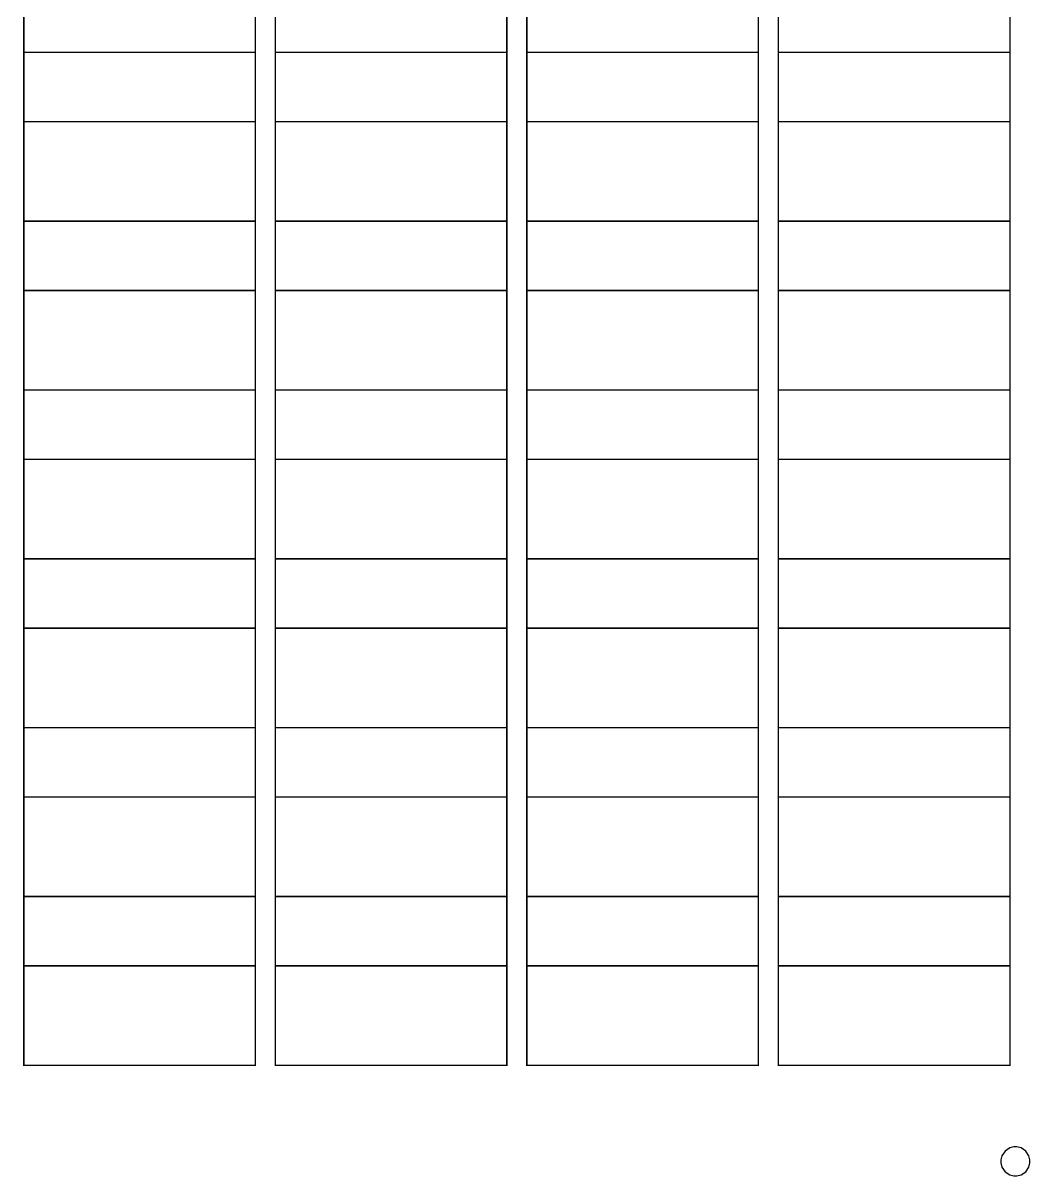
# Model space of a CAD drawing. Header units: metres. Extents: x 0 to 8.5, y 0 to 11.
# Drawn here: x 3.69 to 8.5, y 0 to 5.5 of the extents above; entities that cross this region are included whole.
import ezdxf

# ---------------------------------------------------------------- set-up
doc = ezdxf.new("R2010")
doc.units = ezdxf.units.M

msp = doc.modelspace()

# ---------------------------------------------------------------- linework, layer by layer
at = {"color": 7, "const_width": 0.00694}
for points in [[(3.6975, 5.3607), (4.8026, 5.3607), (4.8026, 6.1662), (3.6975, 6.1662), (3.6975, 5.3607)], [(3.6975, 5.3607), (4.8026, 5.3607), (4.8026, 6.1662), (3.6975, 6.1662), (3.6975, 5.3607)], [(4.8981, 5.3607), (6.0032, 5.3607), (6.0032, 6.1662), (4.8981, 6.1662), (4.8981, 5.3607)], [(4.8981, 5.3607), (6.0032, 5.3607), (6.0032, 6.1662), (4.8981, 6.1662), (4.8981, 5.3607)], [(6.0987, 5.3607), (7.2039, 5.3607), (7.2039, 6.1662), (6.0987, 6.1662), (6.0987, 5.3607)], [(6.0987, 5.3607), (7.2039, 5.3607), (7.2039, 6.1662), (6.0987, 6.1662), (6.0987, 5.3607)], [(7.2993, 5.3607), (8.4045, 5.3607), (8.4045, 6.1662), (7.2993, 6.1662), (7.2993, 5.3607)], [(7.2993, 5.3607), (8.4045, 5.3607), (8.4045, 6.1662), (7.2993, 6.1662), (7.2993, 5.3607)], [(3.6975, 5.03), (4.8026, 5.03), (4.8026, 5.8356), (3.6975, 5.8356), (3.6975, 5.03)], [(3.6975, 5.03), (4.8026, 5.03), (4.8026, 5.8356), (3.6975, 5.8356), (3.6975, 5.03)], [(4.8981, 5.03), (6.0032, 5.03), (6.0032, 5.8356), (4.8981, 5.8356), (4.8981, 5.03)], [(4.8981, 5.03), (6.0032, 5.03), (6.0032, 5.8356), (4.8981, 5.8356), (4.8981, 5.03)], [(6.0987, 5.03), (7.2039, 5.03), (7.2039, 5.8356), (6.0987, 5.8356), (6.0987, 5.03)], [(6.0987, 5.03), (7.2039, 5.03), (7.2039, 5.8356), (6.0987, 5.8356), (6.0987, 5.03)], [(7.2993, 5.03), (8.4045, 5.03), (8.4045, 5.8356), (7.2993, 5.8356), (7.2993, 5.03)], [(7.2993, 5.03), (8.4045, 5.03), (8.4045, 5.8356), (7.2993, 5.8356), (7.2993, 5.03)], [(3.6975, 4.5551), (4.8026, 4.5551), (4.8026, 5.3607), (3.6975, 5.3607), (3.6975, 4.5551)], [(3.6975, 4.5551), (4.8026, 4.5551), (4.8026, 5.3607), (3.6975, 5.3607), (3.6975, 4.5551)], [(4.8981, 4.5551), (6.0032, 4.5551), (6.0032, 5.3607), (4.8981, 5.3607), (4.8981, 4.5551)], [(4.8981, 4.5551), (6.0032, 4.5551), (6.0032, 5.3607), (4.8981, 5.3607), (4.8981, 4.5551)], [(6.0987, 4.5551), (7.2039, 4.5551), (7.2039, 5.3607), (6.0987, 5.3607), (6.0987, 4.5551)], [(6.0987, 4.5551), (7.2039, 4.5551), (7.2039, 5.3607), (6.0987, 5.3607), (6.0987, 4.5551)], [(7.2993, 4.5551), (8.4045, 4.5551), (8.4045, 5.3607), (7.2993, 5.3607), (7.2993, 4.5551)], [(7.2993, 4.5551), (8.4045, 4.5551), (8.4045, 5.3607), (7.2993, 5.3607), (7.2993, 4.5551)], [(3.6975, 4.2244), (4.8026, 4.2244), (4.8026, 5.03), (3.6975, 5.03), (3.6975, 4.2244)], [(3.6975, 4.2244), (4.8026, 4.2244), (4.8026, 5.03), (3.6975, 5.03), (3.6975, 4.2244)], [(4.8981, 4.2244), (6.0032, 4.2244), (6.0032, 5.03), (4.8981, 5.03), (4.8981, 4.2244)], [(4.8981, 4.2244), (6.0032, 4.2244), (6.0032, 5.03), (4.8981, 5.03), (4.8981, 4.2244)], [(6.0987, 4.2244), (7.2039, 4.2244), (7.2039, 5.03), (6.0987, 5.03), (6.0987, 4.2244)], [(6.0987, 4.2244), (7.2039, 4.2244), (7.2039, 5.03), (6.0987, 5.03), (6.0987, 4.2244)], [(7.2993, 4.2244), (8.4045, 4.2244), (8.4045, 5.03), (7.2993, 5.03), (7.2993, 4.2244)], [(7.2993, 4.2244), (8.4045, 4.2244), (8.4045, 5.03), (7.2993, 5.03), (7.2993, 4.2244)], [(3.6975, 3.7496), (4.8026, 3.7496), (4.8026, 4.5551), (3.6975, 4.5551), (3.6975, 3.7496)], [(3.6975, 3.7496), (4.8026, 3.7496), (4.8026, 4.5551), (3.6975, 4.5551), (3.6975, 3.7496)], [(4.8981, 3.7496), (6.0032, 3.7496), (6.0032, 4.5551), (4.8981, 4.5551), (4.8981, 3.7496)], [(4.8981, 3.7496), (6.0032, 3.7496), (6.0032, 4.5551), (4.8981, 4.5551), (4.8981, 3.7496)], [(6.0987, 3.7496), (7.2039, 3.7496), (7.2039, 4.5551), (6.0987, 4.5551), (6.0987, 3.7496)], [(6.0987, 3.7496), (7.2039, 3.7496), (7.2039, 4.5551), (6.0987, 4.5551), (6.0987, 3.7496)], [(7.2993, 3.7496), (8.4045, 3.7496), (8.4045, 4.5551), (7.2993, 4.5551), (7.2993, 3.7496)], [(7.2993, 3.7496), (8.4045, 3.7496), (8.4045, 4.5551), (7.2993, 4.5551), (7.2993, 3.7496)], [(3.6975, 3.4189), (4.8026, 3.4189), (4.8026, 4.2244), (3.6975, 4.2244), (3.6975, 3.4189)], [(3.6975, 3.4189), (4.8026, 3.4189), (4.8026, 4.2244), (3.6975, 4.2244), (3.6975, 3.4189)], [(4.8981, 3.4189), (6.0032, 3.4189), (6.0032, 4.2244), (4.8981, 4.2244), (4.8981, 3.4189)], [(4.8981, 3.4189), (6.0032, 3.4189), (6.0032, 4.2244), (4.8981, 4.2244), (4.8981, 3.4189)], [(6.0987, 3.4189), (7.2039, 3.4189), (7.2039, 4.2244), (6.0987, 4.2244), (6.0987, 3.4189)], [(6.0987, 3.4189), (7.2039, 3.4189), (7.2039, 4.2244), (6.0987, 4.2244), (6.0987, 3.4189)], [(7.2993, 3.4189), (8.4045, 3.4189), (8.4045, 4.2244), (7.2993, 4.2244), (7.2993, 3.4189)], [(7.2993, 3.4189), (8.4045, 3.4189), (8.4045, 4.2244), (7.2993, 4.2244), (7.2993, 3.4189)], [(3.6975, 2.944), (4.8026, 2.944), (4.8026, 3.7496), (3.6975, 3.7496), (3.6975, 2.944)], [(3.6975, 2.944), (4.8026, 2.944), (4.8026, 3.7496), (3.6975, 3.7496), (3.6975, 2.944)], [(4.8981, 2.944), (6.0032, 2.944), (6.0032, 3.7496), (4.8981, 3.7496), (4.8981, 2.944)], [(4.8981, 2.944), (6.0032, 2.944), (6.0032, 3.7496), (4.8981, 3.7496), (4.8981, 2.944)], [(6.0987, 2.944), (7.2039, 2.944), (7.2039, 3.7496), (6.0987, 3.7496), (6.0987, 2.944)], [(6.0987, 2.944), (7.2039, 2.944), (7.2039, 3.7496), (6.0987, 3.7496), (6.0987, 2.944)], [(7.2993, 2.944), (8.4045, 2.944), (8.4045, 3.7496), (7.2993, 3.7496), (7.2993, 2.944)], [(7.2993, 2.944), (8.4045, 2.944), (8.4045, 3.7496), (7.2993, 3.7496), (7.2993, 2.944)], [(3.6975, 2.6133), (4.8026, 2.6133), (4.8026, 3.4189), (3.6975, 3.4189), (3.6975, 2.6133)], [(3.6975, 2.6133), (4.8026, 2.6133), (4.8026, 3.4189), (3.6975, 3.4189), (3.6975, 2.6133)], [(4.8981, 2.6133), (6.0032, 2.6133), (6.0032, 3.4189), (4.8981, 3.4189), (4.8981, 2.6133)], [(4.8981, 2.6133), (6.0032, 2.6133), (6.0032, 3.4189), (4.8981, 3.4189), (4.8981, 2.6133)], [(6.0987, 2.6133), (7.2039, 2.6133), (7.2039, 3.4189), (6.0987, 3.4189), (6.0987, 2.6133)], [(6.0987, 2.6133), (7.2039, 2.6133), (7.2039, 3.4189), (6.0987, 3.4189), (6.0987, 2.6133)], [(7.2993, 2.6133), (8.4045, 2.6133), (8.4045, 3.4189), (7.2993, 3.4189), (7.2993, 2.6133)], [(7.2993, 2.6133), (8.4045, 2.6133), (8.4045, 3.4189), (7.2993, 3.4189), (7.2993, 2.6133)], [(3.6975, 2.1385), (4.8026, 2.1385), (4.8026, 2.944), (3.6975, 2.944), (3.6975, 2.1385)], [(3.6975, 2.1385), (4.8026, 2.1385), (4.8026, 2.944), (3.6975, 2.944), (3.6975, 2.1385)], [(4.8981, 2.1385), (6.0032, 2.1385), (6.0032, 2.944), (4.8981, 2.944), (4.8981, 2.1385)], [(4.8981, 2.1385), (6.0032, 2.1385), (6.0032, 2.944), (4.8981, 2.944), (4.8981, 2.1385)], [(6.0987, 2.1385), (7.2039, 2.1385), (7.2039, 2.944), (6.0987, 2.944), (6.0987, 2.1385)], [(6.0987, 2.1385), (7.2039, 2.1385), (7.2039, 2.944), (6.0987, 2.944), (6.0987, 2.1385)], [(7.2993, 2.1385), (8.4045, 2.1385), (8.4045, 2.944), (7.2993, 2.944), (7.2993, 2.1385)], [(7.2993, 2.1385), (8.4045, 2.1385), (8.4045, 2.944), (7.2993, 2.944), (7.2993, 2.1385)], [(3.6975, 1.8078), (4.8026, 1.8078), (4.8026, 2.6133), (3.6975, 2.6133), (3.6975, 1.8078)], [(3.6975, 1.8078), (4.8026, 1.8078), (4.8026, 2.6133), (3.6975, 2.6133), (3.6975, 1.8078)], [(4.8981, 1.8078), (6.0032, 1.8078), (6.0032, 2.6133), (4.8981, 2.6133), (4.8981, 1.8078)], [(4.8981, 1.8078), (6.0032, 1.8078), (6.0032, 2.6133), (4.8981, 2.6133), (4.8981, 1.8078)], [(6.0987, 1.8078), (7.2039, 1.8078), (7.2039, 2.6133), (6.0987, 2.6133), (6.0987, 1.8078)], [(6.0987, 1.8078), (7.2039, 1.8078), (7.2039, 2.6133), (6.0987, 2.6133), (6.0987, 1.8078)], [(7.2993, 1.8078), (8.4045, 1.8078), (8.4045, 2.6133), (7.2993, 2.6133), (7.2993, 1.8078)], [(7.2993, 1.8078), (8.4045, 1.8078), (8.4045, 2.6133), (7.2993, 2.6133), (7.2993, 1.8078)], [(3.6975, 1.3329), (4.8026, 1.3329), (4.8026, 2.1385), (3.6975, 2.1385), (3.6975, 1.3329)], [(3.6975, 1.3329), (4.8026, 1.3329), (4.8026, 2.1385), (3.6975, 2.1385), (3.6975, 1.3329)], [(4.8981, 1.3329), (6.0032, 1.3329), (6.0032, 2.1385), (4.8981, 2.1385), (4.8981, 1.3329)], [(4.8981, 1.3329), (6.0032, 1.3329), (6.0032, 2.1385), (4.8981, 2.1385), (4.8981, 1.3329)], [(6.0987, 1.3329), (7.2039, 1.3329), (7.2039, 2.1385), (6.0987, 2.1385), (6.0987, 1.3329)], [(6.0987, 1.3329), (7.2039, 1.3329), (7.2039, 2.1385), (6.0987, 2.1385), (6.0987, 1.3329)], [(7.2993, 1.3329), (8.4045, 1.3329), (8.4045, 2.1385), (7.2993, 2.1385), (7.2993, 1.3329)], [(7.2993, 1.3329), (8.4045, 1.3329), (8.4045, 2.1385), (7.2993, 2.1385), (7.2993, 1.3329)], [(3.6975, 1.0022), (4.8026, 1.0022), (4.8026, 1.8078), (3.6975, 1.8078), (3.6975, 1.0022)], [(3.6975, 1.0022), (4.8026, 1.0022), (4.8026, 1.8078), (3.6975, 1.8078), (3.6975, 1.0022)], [(4.8981, 1.0022), (6.0032, 1.0022), (6.0032, 1.8078), (4.8981, 1.8078), (4.8981, 1.0022)], [(4.8981, 1.0022), (6.0032, 1.0022), (6.0032, 1.8078), (4.8981, 1.8078), (4.8981, 1.0022)], [(6.0987, 1.0022), (7.2039, 1.0022), (7.2039, 1.8078), (6.0987, 1.8078), (6.0987, 1.0022)], [(6.0987, 1.0022), (7.2039, 1.0022), (7.2039, 1.8078), (6.0987, 1.8078), (6.0987, 1.0022)], [(7.2993, 1.0022), (8.4045, 1.0022), (8.4045, 1.8078), (7.2993, 1.8078), (7.2993, 1.0022)], [(7.2993, 1.0022), (8.4045, 1.0022), (8.4045, 1.8078), (7.2993, 1.8078), (7.2993, 1.0022)], [(3.6975, 0.5273), (4.8026, 0.5273), (4.8026, 1.3329), (3.6975, 1.3329), (3.6975, 0.5273)], [(3.6975, 0.5273), (4.8026, 0.5273), (4.8026, 1.3329), (3.6975, 1.3329), (3.6975, 0.5273)], [(4.8981, 0.5273), (6.0032, 0.5273), (6.0032, 1.3329), (4.8981, 1.3329), (4.8981, 0.5273)], [(4.8981, 0.5273), (6.0032, 0.5273), (6.0032, 1.3329), (4.8981, 1.3329), (4.8981, 0.5273)], [(6.0987, 0.5273), (7.2039, 0.5273), (7.2039, 1.3329), (6.0987, 1.3329), (6.0987, 0.5273)], [(6.0987, 0.5273), (7.2039, 0.5273), (7.2039, 1.3329), (6.0987, 1.3329), (6.0987, 0.5273)], [(7.2993, 0.5273), (8.4045, 0.5273), (8.4045, 1.3329), (7.2993, 1.3329), (7.2993, 0.5273)], [(7.2993, 0.5273), (8.4045, 0.5273), (8.4045, 1.3329), (7.2993, 1.3329), (7.2993, 0.5273)]]:
    msp.add_lwpolyline(points, close=True, dxfattribs=at)
at = {"color": 0}
msp.add_lwpolyline([(8.5, 0.0694), (8.5, 0.0762), (8.4945, 0.0965), (8.4796, 0.1186), (8.4576, 0.1335), (8.4373, 0.1389), (8.4306, 0.1389), (8.4238, 0.1389), (8.4035, 0.1335), (8.3814, 0.1186), (8.3665, 0.0965), (8.3611, 0.0762), (8.3611, 0.0694), (8.3611, 0.0627), (8.3665, 0.0424), (8.3814, 0.0203), (8.4035, 0.0055), (8.4238, 0), (8.4306, 0), (8.4373, 0), (8.4576, 0.0055), (8.4796, 0.0203), (8.4945, 0.0424), (8.5, 0.0627), (8.5, 0.0694)], close=True, dxfattribs=at)
msp.add_lwpolyline([(8.5, 0.0694), (8.5, 0.0762), (8.4945, 0.0965), (8.4796, 0.1186), (8.4576, 0.1335), (8.4373, 0.1389), (8.4306, 0.1389), (8.4238, 0.1389), (8.4035, 0.1335), (8.3814, 0.1186), (8.3665, 0.0965), (8.3611, 0.0762), (8.3611, 0.0694), (8.3611, 0.0627), (8.3665, 0.0424), (8.3814, 0.0203), (8.4035, 0.0055), (8.4238, 0), (8.4306, 0), (8.4373, 0), (8.4576, 0.0055), (8.4796, 0.0203), (8.4945, 0.0424), (8.5, 0.0627), (8.5, 0.0694)], close=True, dxfattribs=at)
msp.add_lwpolyline([(8.5, 0.0694), (8.5, 0.0762), (8.4945, 0.0965), (8.4796, 0.1186), (8.4576, 0.1335), (8.4373, 0.1389), (8.4306, 0.1389), (8.4238, 0.1389), (8.4035, 0.1335), (8.3814, 0.1186), (8.3665, 0.0965), (8.3611, 0.0762), (8.3611, 0.0694), (8.3611, 0.0627), (8.3665, 0.0424), (8.3814, 0.0203), (8.4035, 0.0055), (8.4238, 0), (8.4306, 0), (8.4373, 0), (8.4576, 0.0055), (8.4796, 0.0203), (8.4945, 0.0424), (8.5, 0.0627), (8.5, 0.0694)], close=True, dxfattribs=at)
msp.add_lwpolyline([(8.5, 0.0694), (8.5, 0.0762), (8.4945, 0.0965), (8.4796, 0.1186), (8.4576, 0.1335), (8.4373, 0.1389), (8.4306, 0.1389), (8.4238, 0.1389), (8.4035, 0.1335), (8.3814, 0.1186), (8.3665, 0.0965), (8.3611, 0.0762), (8.3611, 0.0694), (8.3611, 0.0627), (8.3665, 0.0424), (8.3814, 0.0203), (8.4035, 0.0055), (8.4238, 0), (8.4306, 0), (8.4373, 0), (8.4576, 0.0055), (8.4796, 0.0203), (8.4945, 0.0424), (8.5, 0.0627), (8.5, 0.0694)], close=True, dxfattribs=at)
msp.add_lwpolyline([(8.5, 0.0694), (8.5, 0.0762), (8.4945, 0.0965), (8.4796, 0.1186), (8.4576, 0.1335), (8.4373, 0.1389), (8.4306, 0.1389), (8.4238, 0.1389), (8.4035, 0.1335), (8.3814, 0.1186), (8.3665, 0.0965), (8.3611, 0.0762), (8.3611, 0.0694), (8.3611, 0.0627), (8.3665, 0.0424), (8.3814, 0.0203), (8.4035, 0.0055), (8.4238, 0), (8.4306, 0), (8.4373, 0), (8.4576, 0.0055), (8.4796, 0.0203), (8.4945, 0.0424), (8.5, 0.0627), (8.5, 0.0694)], close=True, dxfattribs=at)
msp.add_lwpolyline([(8.5, 0.0694), (8.5, 0.0762), (8.4945, 0.0965), (8.4796, 0.1186), (8.4576, 0.1335), (8.4373, 0.1389), (8.4306, 0.1389), (8.4238, 0.1389), (8.4035, 0.1335), (8.3814, 0.1186), (8.3665, 0.0965), (8.3611, 0.0762), (8.3611, 0.0694), (8.3611, 0.0627), (8.3665, 0.0424), (8.3814, 0.0203), (8.4035, 0.0055), (8.4238, 0), (8.4306, 0), (8.4373, 0), (8.4576, 0.0055), (8.4796, 0.0203), (8.4945, 0.0424), (8.5, 0.0627), (8.5, 0.0694)], close=True, dxfattribs=at)
msp.add_lwpolyline([(8.5, 0.0694), (8.5, 0.0762), (8.4945, 0.0965), (8.4796, 0.1186), (8.4576, 0.1335), (8.4373, 0.1389), (8.4306, 0.1389), (8.4238, 0.1389), (8.4035, 0.1335), (8.3814, 0.1186), (8.3665, 0.0965), (8.3611, 0.0762), (8.3611, 0.0694), (8.3611, 0.0627), (8.3665, 0.0424), (8.3814, 0.0203), (8.4035, 0.0055), (8.4238, 0), (8.4306, 0), (8.4373, 0), (8.4576, 0.0055), (8.4796, 0.0203), (8.4945, 0.0424), (8.5, 0.0627), (8.5, 0.0694)], close=True, dxfattribs=at)
msp.add_lwpolyline([(8.5, 0.0694), (8.5, 0.0762), (8.4945, 0.0965), (8.4796, 0.1186), (8.4576, 0.1335), (8.4373, 0.1389), (8.4306, 0.1389), (8.4238, 0.1389), (8.4035, 0.1335), (8.3814, 0.1186), (8.3665, 0.0965), (8.3611, 0.0762), (8.3611, 0.0694), (8.3611, 0.0627), (8.3665, 0.0424), (8.3814, 0.0203), (8.4035, 0.0055), (8.4238, 0), (8.4306, 0), (8.4373, 0), (8.4576, 0.0055), (8.4796, 0.0203), (8.4945, 0.0424), (8.5, 0.0627), (8.5, 0.0694)], close=True, dxfattribs=at)
msp.add_lwpolyline([(8.5, 0.0694), (8.5, 0.0762), (8.4945, 0.0965), (8.4796, 0.1186), (8.4576, 0.1335), (8.4373, 0.1389), (8.4306, 0.1389), (8.4238, 0.1389), (8.4035, 0.1335), (8.3814, 0.1186), (8.3665, 0.0965), (8.3611, 0.0762), (8.3611, 0.0694), (8.3611, 0.0627), (8.3665, 0.0424), (8.3814, 0.0203), (8.4035, 0.0055), (8.4238, 0), (8.4306, 0), (8.4373, 0), (8.4576, 0.0055), (8.4796, 0.0203), (8.4945, 0.0424), (8.5, 0.0627), (8.5, 0.0694)], close=True, dxfattribs=at)
msp.add_lwpolyline([(8.5, 0.0694), (8.5, 0.0762), (8.4945, 0.0965), (8.4796, 0.1186), (8.4576, 0.1335), (8.4373, 0.1389), (8.4306, 0.1389), (8.4238, 0.1389), (8.4035, 0.1335), (8.3814, 0.1186), (8.3665, 0.0965), (8.3611, 0.0762), (8.3611, 0.0694), (8.3611, 0.0627), (8.3665, 0.0424), (8.3814, 0.0203), (8.4035, 0.0055), (8.4238, 0), (8.4306, 0), (8.4373, 0), (8.4576, 0.0055), (8.4796, 0.0203), (8.4945, 0.0424), (8.5, 0.0627), (8.5, 0.0694)], close=True, dxfattribs=at)
msp.add_lwpolyline([(8.5, 0.0694), (8.5, 0.0762), (8.4945, 0.0965), (8.4796, 0.1186), (8.4576, 0.1335), (8.4373, 0.1389), (8.4306, 0.1389), (8.4238, 0.1389), (8.4035, 0.1335), (8.3814, 0.1186), (8.3665, 0.0965), (8.3611, 0.0762), (8.3611, 0.0694), (8.3611, 0.0627), (8.3665, 0.0424), (8.3814, 0.0203), (8.4035, 0.0055), (8.4238, 0), (8.4306, 0), (8.4373, 0), (8.4576, 0.0055), (8.4796, 0.0203), (8.4945, 0.0424), (8.5, 0.0627), (8.5, 0.0694)], close=True, dxfattribs=at)
msp.add_lwpolyline([(8.5, 0.0694), (8.5, 0.0762), (8.4945, 0.0965), (8.4796, 0.1186), (8.4576, 0.1335), (8.4373, 0.1389), (8.4306, 0.1389), (8.4238, 0.1389), (8.4035, 0.1335), (8.3814, 0.1186), (8.3665, 0.0965), (8.3611, 0.0762), (8.3611, 0.0694), (8.3611, 0.0627), (8.3665, 0.0424), (8.3814, 0.0203), (8.4035, 0.0055), (8.4238, 0), (8.4306, 0), (8.4373, 0), (8.4576, 0.0055), (8.4796, 0.0203), (8.4945, 0.0424), (8.5, 0.0627), (8.5, 0.0694)], close=True, dxfattribs=at)
msp.add_lwpolyline([(8.5, 0.0694), (8.5, 0.0762), (8.4945, 0.0965), (8.4796, 0.1186), (8.4576, 0.1335), (8.4373, 0.1389), (8.4306, 0.1389), (8.4238, 0.1389), (8.4035, 0.1335), (8.3814, 0.1186), (8.3665, 0.0965), (8.3611, 0.0762), (8.3611, 0.0694), (8.3611, 0.0627), (8.3665, 0.0424), (8.3814, 0.0203), (8.4035, 0.0055), (8.4238, 0), (8.4306, 0), (8.4373, 0), (8.4576, 0.0055), (8.4796, 0.0203), (8.4945, 0.0424), (8.5, 0.0627), (8.5, 0.0694)], close=True, dxfattribs=at)
msp.add_lwpolyline([(8.5, 0.0694), (8.5, 0.0762), (8.4945, 0.0965), (8.4796, 0.1186), (8.4576, 0.1335), (8.4373, 0.1389), (8.4306, 0.1389), (8.4238, 0.1389), (8.4035, 0.1335), (8.3814, 0.1186), (8.3665, 0.0965), (8.3611, 0.0762), (8.3611, 0.0694), (8.3611, 0.0627), (8.3665, 0.0424), (8.3814, 0.0203), (8.4035, 0.0055), (8.4238, 0), (8.4306, 0), (8.4373, 0), (8.4576, 0.0055), (8.4796, 0.0203), (8.4945, 0.0424), (8.5, 0.0627), (8.5, 0.0694)], close=True, dxfattribs=at)
msp.add_lwpolyline([(8.5, 0.0694), (8.5, 0.0762), (8.4945, 0.0965), (8.4796, 0.1186), (8.4576, 0.1335), (8.4373, 0.1389), (8.4306, 0.1389), (8.4238, 0.1389), (8.4035, 0.1335), (8.3814, 0.1186), (8.3665, 0.0965), (8.3611, 0.0762), (8.3611, 0.0694), (8.3611, 0.0627), (8.3665, 0.0424), (8.3814, 0.0203), (8.4035, 0.0055), (8.4238, 0), (8.4306, 0), (8.4373, 0), (8.4576, 0.0055), (8.4796, 0.0203), (8.4945, 0.0424), (8.5, 0.0627), (8.5, 0.0694)], close=True, dxfattribs=at)
msp.add_lwpolyline([(8.5, 0.0694), (8.5, 0.0762), (8.4945, 0.0965), (8.4796, 0.1186), (8.4576, 0.1335), (8.4373, 0.1389), (8.4306, 0.1389), (8.4238, 0.1389), (8.4035, 0.1335), (8.3814, 0.1186), (8.3665, 0.0965), (8.3611, 0.0762), (8.3611, 0.0694), (8.3611, 0.0627), (8.3665, 0.0424), (8.3814, 0.0203), (8.4035, 0.0055), (8.4238, 0), (8.4306, 0), (8.4373, 0), (8.4576, 0.0055), (8.4796, 0.0203), (8.4945, 0.0424), (8.5, 0.0627), (8.5, 0.0694)], close=True, dxfattribs=at)
msp.add_lwpolyline([(8.5, 0.0694), (8.5, 0.0762), (8.4945, 0.0965), (8.4796, 0.1186), (8.4576, 0.1335), (8.4373, 0.1389), (8.4306, 0.1389), (8.4238, 0.1389), (8.4035, 0.1335), (8.3814, 0.1186), (8.3665, 0.0965), (8.3611, 0.0762), (8.3611, 0.0694), (8.3611, 0.0627), (8.3665, 0.0424), (8.3814, 0.0203), (8.4035, 0.0055), (8.4238, 0), (8.4306, 0), (8.4373, 0), (8.4576, 0.0055), (8.4796, 0.0203), (8.4945, 0.0424), (8.5, 0.0627), (8.5, 0.0694)], close=True, dxfattribs=at)
msp.add_lwpolyline([(8.5, 0.0694), (8.5, 0.0762), (8.4945, 0.0965), (8.4796, 0.1186), (8.4576, 0.1335), (8.4373, 0.1389), (8.4306, 0.1389), (8.4238, 0.1389), (8.4035, 0.1335), (8.3814, 0.1186), (8.3665, 0.0965), (8.3611, 0.0762), (8.3611, 0.0694), (8.3611, 0.0627), (8.3665, 0.0424), (8.3814, 0.0203), (8.4035, 0.0055), (8.4238, 0), (8.4306, 0), (8.4373, 0), (8.4576, 0.0055), (8.4796, 0.0203), (8.4945, 0.0424), (8.5, 0.0627), (8.5, 0.0694)], close=True, dxfattribs=at)
msp.add_lwpolyline([(8.5, 0.0694), (8.5, 0.0762), (8.4945, 0.0965), (8.4796, 0.1186), (8.4576, 0.1335), (8.4373, 0.1389), (8.4306, 0.1389), (8.4238, 0.1389), (8.4035, 0.1335), (8.3814, 0.1186), (8.3665, 0.0965), (8.3611, 0.0762), (8.3611, 0.0694), (8.3611, 0.0627), (8.3665, 0.0424), (8.3814, 0.0203), (8.4035, 0.0055), (8.4238, 0), (8.4306, 0), (8.4373, 0), (8.4576, 0.0055), (8.4796, 0.0203), (8.4945, 0.0424), (8.5, 0.0627), (8.5, 0.0694)], close=True, dxfattribs=at)
msp.add_lwpolyline([(8.5, 0.0694), (8.5, 0.0762), (8.4945, 0.0965), (8.4796, 0.1186), (8.4576, 0.1335), (8.4373, 0.1389), (8.4306, 0.1389), (8.4238, 0.1389), (8.4035, 0.1335), (8.3814, 0.1186), (8.3665, 0.0965), (8.3611, 0.0762), (8.3611, 0.0694), (8.3611, 0.0627), (8.3665, 0.0424), (8.3814, 0.0203), (8.4035, 0.0055), (8.4238, 0), (8.4306, 0), (8.4373, 0), (8.4576, 0.0055), (8.4796, 0.0203), (8.4945, 0.0424), (8.5, 0.0627), (8.5, 0.0694)], close=True, dxfattribs=at)
msp.add_lwpolyline([(8.5, 0.0694), (8.5, 0.0762), (8.4945, 0.0965), (8.4796, 0.1186), (8.4576, 0.1335), (8.4373, 0.1389), (8.4306, 0.1389), (8.4238, 0.1389), (8.4035, 0.1335), (8.3814, 0.1186), (8.3665, 0.0965), (8.3611, 0.0762), (8.3611, 0.0694), (8.3611, 0.0627), (8.3665, 0.0424), (8.3814, 0.0203), (8.4035, 0.0055), (8.4238, 0), (8.4306, 0), (8.4373, 0), (8.4576, 0.0055), (8.4796, 0.0203), (8.4945, 0.0424), (8.5, 0.0627), (8.5, 0.0694)], close=True, dxfattribs=at)
msp.add_lwpolyline([(8.5, 0.0694), (8.5, 0.0762), (8.4945, 0.0965), (8.4796, 0.1186), (8.4576, 0.1335), (8.4373, 0.1389), (8.4306, 0.1389), (8.4238, 0.1389), (8.4035, 0.1335), (8.3814, 0.1186), (8.3665, 0.0965), (8.3611, 0.0762), (8.3611, 0.0694), (8.3611, 0.0627), (8.3665, 0.0424), (8.3814, 0.0203), (8.4035, 0.0055), (8.4238, 0), (8.4306, 0), (8.4373, 0), (8.4576, 0.0055), (8.4796, 0.0203), (8.4945, 0.0424), (8.5, 0.0627), (8.5, 0.0694)], close=True, dxfattribs=at)
msp.add_lwpolyline([(8.5, 0.0694), (8.5, 0.0762), (8.4945, 0.0965), (8.4796, 0.1186), (8.4576, 0.1335), (8.4373, 0.1389), (8.4306, 0.1389), (8.4238, 0.1389), (8.4035, 0.1335), (8.3814, 0.1186), (8.3665, 0.0965), (8.3611, 0.0762), (8.3611, 0.0694), (8.3611, 0.0627), (8.3665, 0.0424), (8.3814, 0.0203), (8.4035, 0.0055), (8.4238, 0), (8.4306, 0), (8.4373, 0), (8.4576, 0.0055), (8.4796, 0.0203), (8.4945, 0.0424), (8.5, 0.0627), (8.5, 0.0694)], close=True, dxfattribs=at)
msp.add_lwpolyline([(8.5, 0.0694), (8.5, 0.0762), (8.4945, 0.0965), (8.4796, 0.1186), (8.4576, 0.1335), (8.4373, 0.1389), (8.4306, 0.1389), (8.4238, 0.1389), (8.4035, 0.1335), (8.3814, 0.1186), (8.3665, 0.0965), (8.3611, 0.0762), (8.3611, 0.0694), (8.3611, 0.0627), (8.3665, 0.0424), (8.3814, 0.0203), (8.4035, 0.0055), (8.4238, 0), (8.4306, 0), (8.4373, 0), (8.4576, 0.0055), (8.4796, 0.0203), (8.4945, 0.0424), (8.5, 0.0627), (8.5, 0.0694)], close=True, dxfattribs=at)
msp.add_lwpolyline([(8.5, 0.0694), (8.5, 0.0762), (8.4945, 0.0965), (8.4796, 0.1186), (8.4576, 0.1335), (8.4373, 0.1389), (8.4306, 0.1389), (8.4238, 0.1389), (8.4035, 0.1335), (8.3814, 0.1186), (8.3665, 0.0965), (8.3611, 0.0762), (8.3611, 0.0694), (8.3611, 0.0627), (8.3665, 0.0424), (8.3814, 0.0203), (8.4035, 0.0055), (8.4238, 0), (8.4306, 0), (8.4373, 0), (8.4576, 0.0055), (8.4796, 0.0203), (8.4945, 0.0424), (8.5, 0.0627), (8.5, 0.0694)], close=True, dxfattribs=at)
msp.add_lwpolyline([(8.5, 0.0694), (8.5, 0.0762), (8.4945, 0.0965), (8.4796, 0.1186), (8.4576, 0.1335), (8.4373, 0.1389), (8.4306, 0.1389), (8.4238, 0.1389), (8.4035, 0.1335), (8.3814, 0.1186), (8.3665, 0.0965), (8.3611, 0.0762), (8.3611, 0.0694), (8.3611, 0.0627), (8.3665, 0.0424), (8.3814, 0.0203), (8.4035, 0.0055), (8.4238, 0), (8.4306, 0), (8.4373, 0), (8.4576, 0.0055), (8.4796, 0.0203), (8.4945, 0.0424), (8.5, 0.0627), (8.5, 0.0694)], close=True, dxfattribs=at)
msp.add_lwpolyline([(8.5, 0.0694), (8.5, 0.0762), (8.4945, 0.0965), (8.4796, 0.1186), (8.4576, 0.1335), (8.4373, 0.1389), (8.4306, 0.1389), (8.4238, 0.1389), (8.4035, 0.1335), (8.3814, 0.1186), (8.3665, 0.0965), (8.3611, 0.0762), (8.3611, 0.0694), (8.3611, 0.0627), (8.3665, 0.0424), (8.3814, 0.0203), (8.4035, 0.0055), (8.4238, 0), (8.4306, 0), (8.4373, 0), (8.4576, 0.0055), (8.4796, 0.0203), (8.4945, 0.0424), (8.5, 0.0627), (8.5, 0.0694)], close=True, dxfattribs=at)
msp.add_lwpolyline([(8.5, 0.0694), (8.5, 0.0762), (8.4945, 0.0965), (8.4796, 0.1186), (8.4576, 0.1335), (8.4373, 0.1389), (8.4306, 0.1389), (8.4238, 0.1389), (8.4035, 0.1335), (8.3814, 0.1186), (8.3665, 0.0965), (8.3611, 0.0762), (8.3611, 0.0694), (8.3611, 0.0627), (8.3665, 0.0424), (8.3814, 0.0203), (8.4035, 0.0055), (8.4238, 0), (8.4306, 0), (8.4373, 0), (8.4576, 0.0055), (8.4796, 0.0203), (8.4945, 0.0424), (8.5, 0.0627), (8.5, 0.0694)], close=True, dxfattribs=at)
msp.add_lwpolyline([(8.5, 0.0694), (8.5, 0.0762), (8.4945, 0.0965), (8.4796, 0.1186), (8.4576, 0.1335), (8.4373, 0.1389), (8.4306, 0.1389), (8.4238, 0.1389), (8.4035, 0.1335), (8.3814, 0.1186), (8.3665, 0.0965), (8.3611, 0.0762), (8.3611, 0.0694), (8.3611, 0.0627), (8.3665, 0.0424), (8.3814, 0.0203), (8.4035, 0.0055), (8.4238, 0), (8.4306, 0), (8.4373, 0), (8.4576, 0.0055), (8.4796, 0.0203), (8.4945, 0.0424), (8.5, 0.0627), (8.5, 0.0694)], close=True, dxfattribs=at)
msp.add_lwpolyline([(8.5, 0.0694), (8.5, 0.0762), (8.4945, 0.0965), (8.4796, 0.1186), (8.4576, 0.1335), (8.4373, 0.1389), (8.4306, 0.1389), (8.4238, 0.1389), (8.4035, 0.1335), (8.3814, 0.1186), (8.3665, 0.0965), (8.3611, 0.0762), (8.3611, 0.0694), (8.3611, 0.0627), (8.3665, 0.0424), (8.3814, 0.0203), (8.4035, 0.0055), (8.4238, 0), (8.4306, 0), (8.4373, 0), (8.4576, 0.0055), (8.4796, 0.0203), (8.4945, 0.0424), (8.5, 0.0627), (8.5, 0.0694)], close=True, dxfattribs=at)
msp.add_lwpolyline([(8.5, 0.0694), (8.5, 0.0762), (8.4945, 0.0965), (8.4796, 0.1186), (8.4576, 0.1335), (8.4373, 0.1389), (8.4306, 0.1389), (8.4238, 0.1389), (8.4035, 0.1335), (8.3814, 0.1186), (8.3665, 0.0965), (8.3611, 0.0762), (8.3611, 0.0694), (8.3611, 0.0627), (8.3665, 0.0424), (8.3814, 0.0203), (8.4035, 0.0055), (8.4238, 0), (8.4306, 0), (8.4373, 0), (8.4576, 0.0055), (8.4796, 0.0203), (8.4945, 0.0424), (8.5, 0.0627), (8.5, 0.0694)], close=True, dxfattribs=at)
msp.add_lwpolyline([(8.5, 0.0694), (8.5, 0.0762), (8.4945, 0.0965), (8.4796, 0.1186), (8.4576, 0.1335), (8.4373, 0.1389), (8.4306, 0.1389), (8.4238, 0.1389), (8.4035, 0.1335), (8.3814, 0.1186), (8.3665, 0.0965), (8.3611, 0.0762), (8.3611, 0.0694), (8.3611, 0.0627), (8.3665, 0.0424), (8.3814, 0.0203), (8.4035, 0.0055), (8.4238, 0), (8.4306, 0), (8.4373, 0), (8.4576, 0.0055), (8.4796, 0.0203), (8.4945, 0.0424), (8.5, 0.0627), (8.5, 0.0694)], close=True, dxfattribs=at)
msp.add_lwpolyline([(8.5, 0.0694), (8.5, 0.0762), (8.4945, 0.0965), (8.4796, 0.1186), (8.4576, 0.1335), (8.4373, 0.1389), (8.4306, 0.1389), (8.4238, 0.1389), (8.4035, 0.1335), (8.3814, 0.1186), (8.3665, 0.0965), (8.3611, 0.0762), (8.3611, 0.0694), (8.3611, 0.0627), (8.3665, 0.0424), (8.3814, 0.0203), (8.4035, 0.0055), (8.4238, 0), (8.4306, 0), (8.4373, 0), (8.4576, 0.0055), (8.4796, 0.0203), (8.4945, 0.0424), (8.5, 0.0627), (8.5, 0.0694)], close=True, dxfattribs=at)
msp.add_lwpolyline([(8.5, 0.0694), (8.5, 0.0762), (8.4945, 0.0965), (8.4796, 0.1186), (8.4576, 0.1335), (8.4373, 0.1389), (8.4306, 0.1389), (8.4238, 0.1389), (8.4035, 0.1335), (8.3814, 0.1186), (8.3665, 0.0965), (8.3611, 0.0762), (8.3611, 0.0694), (8.3611, 0.0627), (8.3665, 0.0424), (8.3814, 0.0203), (8.4035, 0.0055), (8.4238, 0), (8.4306, 0), (8.4373, 0), (8.4576, 0.0055), (8.4796, 0.0203), (8.4945, 0.0424), (8.5, 0.0627), (8.5, 0.0694)], close=True, dxfattribs=at)
msp.add_lwpolyline([(8.5, 0.0694), (8.5, 0.0762), (8.4945, 0.0965), (8.4796, 0.1186), (8.4576, 0.1335), (8.4373, 0.1389), (8.4306, 0.1389), (8.4238, 0.1389), (8.4035, 0.1335), (8.3814, 0.1186), (8.3665, 0.0965), (8.3611, 0.0762), (8.3611, 0.0694), (8.3611, 0.0627), (8.3665, 0.0424), (8.3814, 0.0203), (8.4035, 0.0055), (8.4238, 0), (8.4306, 0), (8.4373, 0), (8.4576, 0.0055), (8.4796, 0.0203), (8.4945, 0.0424), (8.5, 0.0627), (8.5, 0.0694)], close=True, dxfattribs=at)
msp.add_lwpolyline([(8.5, 0.0694), (8.5, 0.0762), (8.4945, 0.0965), (8.4796, 0.1186), (8.4576, 0.1335), (8.4373, 0.1389), (8.4306, 0.1389), (8.4238, 0.1389), (8.4035, 0.1335), (8.3814, 0.1186), (8.3665, 0.0965), (8.3611, 0.0762), (8.3611, 0.0694), (8.3611, 0.0627), (8.3665, 0.0424), (8.3814, 0.0203), (8.4035, 0.0055), (8.4238, 0), (8.4306, 0), (8.4373, 0), (8.4576, 0.0055), (8.4796, 0.0203), (8.4945, 0.0424), (8.5, 0.0627), (8.5, 0.0694)], close=True, dxfattribs=at)
msp.add_lwpolyline([(8.5, 0.0694), (8.5, 0.0762), (8.4945, 0.0965), (8.4796, 0.1186), (8.4576, 0.1335), (8.4373, 0.1389), (8.4306, 0.1389), (8.4238, 0.1389), (8.4035, 0.1335), (8.3814, 0.1186), (8.3665, 0.0965), (8.3611, 0.0762), (8.3611, 0.0694), (8.3611, 0.0627), (8.3665, 0.0424), (8.3814, 0.0203), (8.4035, 0.0055), (8.4238, 0), (8.4306, 0), (8.4373, 0), (8.4576, 0.0055), (8.4796, 0.0203), (8.4945, 0.0424), (8.5, 0.0627), (8.5, 0.0694)], close=True, dxfattribs=at)
msp.add_lwpolyline([(8.5, 0.0694), (8.5, 0.0762), (8.4945, 0.0965), (8.4796, 0.1186), (8.4576, 0.1335), (8.4373, 0.1389), (8.4306, 0.1389), (8.4238, 0.1389), (8.4035, 0.1335), (8.3814, 0.1186), (8.3665, 0.0965), (8.3611, 0.0762), (8.3611, 0.0694), (8.3611, 0.0627), (8.3665, 0.0424), (8.3814, 0.0203), (8.4035, 0.0055), (8.4238, 0), (8.4306, 0), (8.4373, 0), (8.4576, 0.0055), (8.4796, 0.0203), (8.4945, 0.0424), (8.5, 0.0627), (8.5, 0.0694)], close=True, dxfattribs=at)
msp.add_lwpolyline([(8.5, 0.0694), (8.5, 0.0762), (8.4945, 0.0965), (8.4796, 0.1186), (8.4576, 0.1335), (8.4373, 0.1389), (8.4306, 0.1389), (8.4238, 0.1389), (8.4035, 0.1335), (8.3814, 0.1186), (8.3665, 0.0965), (8.3611, 0.0762), (8.3611, 0.0694), (8.3611, 0.0627), (8.3665, 0.0424), (8.3814, 0.0203), (8.4035, 0.0055), (8.4238, 0), (8.4306, 0), (8.4373, 0), (8.4576, 0.0055), (8.4796, 0.0203), (8.4945, 0.0424), (8.5, 0.0627), (8.5, 0.0694)], close=True, dxfattribs=at)
msp.add_lwpolyline([(8.5, 0.0694), (8.5, 0.0762), (8.4945, 0.0965), (8.4796, 0.1186), (8.4576, 0.1335), (8.4373, 0.1389), (8.4306, 0.1389), (8.4238, 0.1389), (8.4035, 0.1335), (8.3814, 0.1186), (8.3665, 0.0965), (8.3611, 0.0762), (8.3611, 0.0694), (8.3611, 0.0627), (8.3665, 0.0424), (8.3814, 0.0203), (8.4035, 0.0055), (8.4238, 0), (8.4306, 0), (8.4373, 0), (8.4576, 0.0055), (8.4796, 0.0203), (8.4945, 0.0424), (8.5, 0.0627), (8.5, 0.0694)], close=True, dxfattribs=at)
msp.add_lwpolyline([(8.5, 0.0694), (8.5, 0.0762), (8.4945, 0.0965), (8.4796, 0.1186), (8.4576, 0.1335), (8.4373, 0.1389), (8.4306, 0.1389), (8.4238, 0.1389), (8.4035, 0.1335), (8.3814, 0.1186), (8.3665, 0.0965), (8.3611, 0.0762), (8.3611, 0.0694), (8.3611, 0.0627), (8.3665, 0.0424), (8.3814, 0.0203), (8.4035, 0.0055), (8.4238, 0), (8.4306, 0), (8.4373, 0), (8.4576, 0.0055), (8.4796, 0.0203), (8.4945, 0.0424), (8.5, 0.0627), (8.5, 0.0694)], close=True, dxfattribs=at)
msp.add_lwpolyline([(8.5, 0.0694), (8.5, 0.0762), (8.4945, 0.0965), (8.4796, 0.1186), (8.4576, 0.1335), (8.4373, 0.1389), (8.4306, 0.1389), (8.4238, 0.1389), (8.4035, 0.1335), (8.3814, 0.1186), (8.3665, 0.0965), (8.3611, 0.0762), (8.3611, 0.0694), (8.3611, 0.0627), (8.3665, 0.0424), (8.3814, 0.0203), (8.4035, 0.0055), (8.4238, 0), (8.4306, 0), (8.4373, 0), (8.4576, 0.0055), (8.4796, 0.0203), (8.4945, 0.0424), (8.5, 0.0627), (8.5, 0.0694)], close=True, dxfattribs=at)
msp.add_lwpolyline([(8.5, 0.0694), (8.5, 0.0762), (8.4945, 0.0965), (8.4796, 0.1186), (8.4576, 0.1335), (8.4373, 0.1389), (8.4306, 0.1389), (8.4238, 0.1389), (8.4035, 0.1335), (8.3814, 0.1186), (8.3665, 0.0965), (8.3611, 0.0762), (8.3611, 0.0694), (8.3611, 0.0627), (8.3665, 0.0424), (8.3814, 0.0203), (8.4035, 0.0055), (8.4238, 0), (8.4306, 0), (8.4373, 0), (8.4576, 0.0055), (8.4796, 0.0203), (8.4945, 0.0424), (8.5, 0.0627), (8.5, 0.0694)], close=True, dxfattribs=at)
msp.add_lwpolyline([(8.5, 0.0694), (8.5, 0.0762), (8.4945, 0.0965), (8.4796, 0.1186), (8.4576, 0.1335), (8.4373, 0.1389), (8.4306, 0.1389), (8.4238, 0.1389), (8.4035, 0.1335), (8.3814, 0.1186), (8.3665, 0.0965), (8.3611, 0.0762), (8.3611, 0.0694), (8.3611, 0.0627), (8.3665, 0.0424), (8.3814, 0.0203), (8.4035, 0.0055), (8.4238, 0), (8.4306, 0), (8.4373, 0), (8.4576, 0.0055), (8.4796, 0.0203), (8.4945, 0.0424), (8.5, 0.0627), (8.5, 0.0694)], close=True, dxfattribs=at)
msp.add_lwpolyline([(8.5, 0.0694), (8.5, 0.0762), (8.4945, 0.0965), (8.4796, 0.1186), (8.4576, 0.1335), (8.4373, 0.1389), (8.4306, 0.1389), (8.4238, 0.1389), (8.4035, 0.1335), (8.3814, 0.1186), (8.3665, 0.0965), (8.3611, 0.0762), (8.3611, 0.0694), (8.3611, 0.0627), (8.3665, 0.0424), (8.3814, 0.0203), (8.4035, 0.0055), (8.4238, 0), (8.4306, 0), (8.4373, 0), (8.4576, 0.0055), (8.4796, 0.0203), (8.4945, 0.0424), (8.5, 0.0627), (8.5, 0.0694)], close=True, dxfattribs=at)
msp.add_lwpolyline([(8.5, 0.0694), (8.5, 0.0762), (8.4945, 0.0965), (8.4796, 0.1186), (8.4576, 0.1335), (8.4373, 0.1389), (8.4306, 0.1389), (8.4238, 0.1389), (8.4035, 0.1335), (8.3814, 0.1186), (8.3665, 0.0965), (8.3611, 0.0762), (8.3611, 0.0694), (8.3611, 0.0627), (8.3665, 0.0424), (8.3814, 0.0203), (8.4035, 0.0055), (8.4238, 0), (8.4306, 0), (8.4373, 0), (8.4576, 0.0055), (8.4796, 0.0203), (8.4945, 0.0424), (8.5, 0.0627), (8.5, 0.0694)], close=True, dxfattribs=at)
msp.add_lwpolyline([(8.5, 0.0694), (8.5, 0.0762), (8.4945, 0.0965), (8.4796, 0.1186), (8.4576, 0.1335), (8.4373, 0.1389), (8.4306, 0.1389), (8.4238, 0.1389), (8.4035, 0.1335), (8.3814, 0.1186), (8.3665, 0.0965), (8.3611, 0.0762), (8.3611, 0.0694), (8.3611, 0.0627), (8.3665, 0.0424), (8.3814, 0.0203), (8.4035, 0.0055), (8.4238, 0), (8.4306, 0), (8.4373, 0), (8.4576, 0.0055), (8.4796, 0.0203), (8.4945, 0.0424), (8.5, 0.0627), (8.5, 0.0694)], close=True, dxfattribs=at)
msp.add_lwpolyline([(8.5, 0.0694), (8.5, 0.0762), (8.4945, 0.0965), (8.4796, 0.1186), (8.4576, 0.1335), (8.4373, 0.1389), (8.4306, 0.1389), (8.4238, 0.1389), (8.4035, 0.1335), (8.3814, 0.1186), (8.3665, 0.0965), (8.3611, 0.0762), (8.3611, 0.0694), (8.3611, 0.0627), (8.3665, 0.0424), (8.3814, 0.0203), (8.4035, 0.0055), (8.4238, 0), (8.4306, 0), (8.4373, 0), (8.4576, 0.0055), (8.4796, 0.0203), (8.4945, 0.0424), (8.5, 0.0627), (8.5, 0.0694)], close=True, dxfattribs=at)
msp.add_lwpolyline([(8.5, 0.0694), (8.5, 0.0762), (8.4945, 0.0965), (8.4796, 0.1186), (8.4576, 0.1335), (8.4373, 0.1389), (8.4306, 0.1389), (8.4238, 0.1389), (8.4035, 0.1335), (8.3814, 0.1186), (8.3665, 0.0965), (8.3611, 0.0762), (8.3611, 0.0694), (8.3611, 0.0627), (8.3665, 0.0424), (8.3814, 0.0203), (8.4035, 0.0055), (8.4238, 0), (8.4306, 0), (8.4373, 0), (8.4576, 0.0055), (8.4796, 0.0203), (8.4945, 0.0424), (8.5, 0.0627), (8.5, 0.0694)], close=True, dxfattribs=at)
msp.add_lwpolyline([(8.5, 0.0694), (8.5, 0.0762), (8.4945, 0.0965), (8.4796, 0.1186), (8.4576, 0.1335), (8.4373, 0.1389), (8.4306, 0.1389), (8.4238, 0.1389), (8.4035, 0.1335), (8.3814, 0.1186), (8.3665, 0.0965), (8.3611, 0.0762), (8.3611, 0.0694), (8.3611, 0.0627), (8.3665, 0.0424), (8.3814, 0.0203), (8.4035, 0.0055), (8.4238, 0), (8.4306, 0), (8.4373, 0), (8.4576, 0.0055), (8.4796, 0.0203), (8.4945, 0.0424), (8.5, 0.0627), (8.5, 0.0694)], close=True, dxfattribs=at)
msp.add_lwpolyline([(8.5, 0.0694), (8.5, 0.0762), (8.4945, 0.0965), (8.4796, 0.1186), (8.4576, 0.1335), (8.4373, 0.1389), (8.4306, 0.1389), (8.4238, 0.1389), (8.4035, 0.1335), (8.3814, 0.1186), (8.3665, 0.0965), (8.3611, 0.0762), (8.3611, 0.0694), (8.3611, 0.0627), (8.3665, 0.0424), (8.3814, 0.0203), (8.4035, 0.0055), (8.4238, 0), (8.4306, 0), (8.4373, 0), (8.4576, 0.0055), (8.4796, 0.0203), (8.4945, 0.0424), (8.5, 0.0627), (8.5, 0.0694)], close=True, dxfattribs=at)
msp.add_lwpolyline([(8.5, 0.0694), (8.5, 0.0762), (8.4945, 0.0965), (8.4796, 0.1186), (8.4576, 0.1335), (8.4373, 0.1389), (8.4306, 0.1389), (8.4238, 0.1389), (8.4035, 0.1335), (8.3814, 0.1186), (8.3665, 0.0965), (8.3611, 0.0762), (8.3611, 0.0694), (8.3611, 0.0627), (8.3665, 0.0424), (8.3814, 0.0203), (8.4035, 0.0055), (8.4238, 0), (8.4306, 0), (8.4373, 0), (8.4576, 0.0055), (8.4796, 0.0203), (8.4945, 0.0424), (8.5, 0.0627), (8.5, 0.0694)], close=True, dxfattribs=at)
msp.add_lwpolyline([(8.5, 0.0694), (8.5, 0.0762), (8.4945, 0.0965), (8.4796, 0.1186), (8.4576, 0.1335), (8.4373, 0.1389), (8.4306, 0.1389), (8.4238, 0.1389), (8.4035, 0.1335), (8.3814, 0.1186), (8.3665, 0.0965), (8.3611, 0.0762), (8.3611, 0.0694), (8.3611, 0.0627), (8.3665, 0.0424), (8.3814, 0.0203), (8.4035, 0.0055), (8.4238, 0), (8.4306, 0), (8.4373, 0), (8.4576, 0.0055), (8.4796, 0.0203), (8.4945, 0.0424), (8.5, 0.0627), (8.5, 0.0694)], close=True, dxfattribs=at)
msp.add_lwpolyline([(8.5, 0.0694), (8.5, 0.0762), (8.4945, 0.0965), (8.4796, 0.1186), (8.4576, 0.1335), (8.4373, 0.1389), (8.4306, 0.1389), (8.4238, 0.1389), (8.4035, 0.1335), (8.3814, 0.1186), (8.3665, 0.0965), (8.3611, 0.0762), (8.3611, 0.0694), (8.3611, 0.0627), (8.3665, 0.0424), (8.3814, 0.0203), (8.4035, 0.0055), (8.4238, 0), (8.4306, 0), (8.4373, 0), (8.4576, 0.0055), (8.4796, 0.0203), (8.4945, 0.0424), (8.5, 0.0627), (8.5, 0.0694)], close=True, dxfattribs=at)
msp.add_lwpolyline([(8.5, 0.0694), (8.5, 0.0762), (8.4945, 0.0965), (8.4796, 0.1186), (8.4576, 0.1335), (8.4373, 0.1389), (8.4306, 0.1389), (8.4238, 0.1389), (8.4035, 0.1335), (8.3814, 0.1186), (8.3665, 0.0965), (8.3611, 0.0762), (8.3611, 0.0694), (8.3611, 0.0627), (8.3665, 0.0424), (8.3814, 0.0203), (8.4035, 0.0055), (8.4238, 0), (8.4306, 0), (8.4373, 0), (8.4576, 0.0055), (8.4796, 0.0203), (8.4945, 0.0424), (8.5, 0.0627), (8.5, 0.0694)], close=True, dxfattribs=at)
msp.add_lwpolyline([(8.5, 0.0694), (8.5, 0.0762), (8.4945, 0.0965), (8.4796, 0.1186), (8.4576, 0.1335), (8.4373, 0.1389), (8.4306, 0.1389), (8.4238, 0.1389), (8.4035, 0.1335), (8.3814, 0.1186), (8.3665, 0.0965), (8.3611, 0.0762), (8.3611, 0.0694), (8.3611, 0.0627), (8.3665, 0.0424), (8.3814, 0.0203), (8.4035, 0.0055), (8.4238, 0), (8.4306, 0), (8.4373, 0), (8.4576, 0.0055), (8.4796, 0.0203), (8.4945, 0.0424), (8.5, 0.0627), (8.5, 0.0694)], close=True, dxfattribs=at)
msp.add_lwpolyline([(8.5, 0.0694), (8.5, 0.0762), (8.4945, 0.0965), (8.4796, 0.1186), (8.4576, 0.1335), (8.4373, 0.1389), (8.4306, 0.1389), (8.4238, 0.1389), (8.4035, 0.1335), (8.3814, 0.1186), (8.3665, 0.0965), (8.3611, 0.0762), (8.3611, 0.0694), (8.3611, 0.0627), (8.3665, 0.0424), (8.3814, 0.0203), (8.4035, 0.0055), (8.4238, 0), (8.4306, 0), (8.4373, 0), (8.4576, 0.0055), (8.4796, 0.0203), (8.4945, 0.0424), (8.5, 0.0627), (8.5, 0.0694)], close=True, dxfattribs=at)
msp.add_lwpolyline([(8.5, 0.0694), (8.5, 0.0762), (8.4945, 0.0965), (8.4796, 0.1186), (8.4576, 0.1335), (8.4373, 0.1389), (8.4306, 0.1389), (8.4238, 0.1389), (8.4035, 0.1335), (8.3814, 0.1186), (8.3665, 0.0965), (8.3611, 0.0762), (8.3611, 0.0694), (8.3611, 0.0627), (8.3665, 0.0424), (8.3814, 0.0203), (8.4035, 0.0055), (8.4238, 0), (8.4306, 0), (8.4373, 0), (8.4576, 0.0055), (8.4796, 0.0203), (8.4945, 0.0424), (8.5, 0.0627), (8.5, 0.0694)], close=True, dxfattribs=at)
msp.add_lwpolyline([(8.5, 0.0694), (8.5, 0.0762), (8.4945, 0.0965), (8.4796, 0.1186), (8.4576, 0.1335), (8.4373, 0.1389), (8.4306, 0.1389), (8.4238, 0.1389), (8.4035, 0.1335), (8.3814, 0.1186), (8.3665, 0.0965), (8.3611, 0.0762), (8.3611, 0.0694), (8.3611, 0.0627), (8.3665, 0.0424), (8.3814, 0.0203), (8.4035, 0.0055), (8.4238, 0), (8.4306, 0), (8.4373, 0), (8.4576, 0.0055), (8.4796, 0.0203), (8.4945, 0.0424), (8.5, 0.0627), (8.5, 0.0694)], close=True, dxfattribs=at)
msp.add_lwpolyline([(8.5, 0.0694), (8.5, 0.0762), (8.4945, 0.0965), (8.4796, 0.1186), (8.4576, 0.1335), (8.4373, 0.1389), (8.4306, 0.1389), (8.4238, 0.1389), (8.4035, 0.1335), (8.3814, 0.1186), (8.3665, 0.0965), (8.3611, 0.0762), (8.3611, 0.0694), (8.3611, 0.0627), (8.3665, 0.0424), (8.3814, 0.0203), (8.4035, 0.0055), (8.4238, 0), (8.4306, 0), (8.4373, 0), (8.4576, 0.0055), (8.4796, 0.0203), (8.4945, 0.0424), (8.5, 0.0627), (8.5, 0.0694)], close=True, dxfattribs=at)
msp.add_lwpolyline([(8.5, 0.0694), (8.5, 0.0762), (8.4945, 0.0965), (8.4796, 0.1186), (8.4576, 0.1335), (8.4373, 0.1389), (8.4306, 0.1389), (8.4238, 0.1389), (8.4035, 0.1335), (8.3814, 0.1186), (8.3665, 0.0965), (8.3611, 0.0762), (8.3611, 0.0694), (8.3611, 0.0627), (8.3665, 0.0424), (8.3814, 0.0203), (8.4035, 0.0055), (8.4238, 0), (8.4306, 0), (8.4373, 0), (8.4576, 0.0055), (8.4796, 0.0203), (8.4945, 0.0424), (8.5, 0.0627), (8.5, 0.0694)], close=True, dxfattribs=at)
msp.add_lwpolyline([(8.5, 0.0694), (8.5, 0.0762), (8.4945, 0.0965), (8.4796, 0.1186), (8.4576, 0.1335), (8.4373, 0.1389), (8.4306, 0.1389), (8.4238, 0.1389), (8.4035, 0.1335), (8.3814, 0.1186), (8.3665, 0.0965), (8.3611, 0.0762), (8.3611, 0.0694), (8.3611, 0.0627), (8.3665, 0.0424), (8.3814, 0.0203), (8.4035, 0.0055), (8.4238, 0), (8.4306, 0), (8.4373, 0), (8.4576, 0.0055), (8.4796, 0.0203), (8.4945, 0.0424), (8.5, 0.0627), (8.5, 0.0694)], close=True, dxfattribs=at)
msp.add_lwpolyline([(8.5, 0.0694), (8.5, 0.0762), (8.4945, 0.0965), (8.4796, 0.1186), (8.4576, 0.1335), (8.4373, 0.1389), (8.4306, 0.1389), (8.4238, 0.1389), (8.4035, 0.1335), (8.3814, 0.1186), (8.3665, 0.0965), (8.3611, 0.0762), (8.3611, 0.0694), (8.3611, 0.0627), (8.3665, 0.0424), (8.3814, 0.0203), (8.4035, 0.0055), (8.4238, 0), (8.4306, 0), (8.4373, 0), (8.4576, 0.0055), (8.4796, 0.0203), (8.4945, 0.0424), (8.5, 0.0627), (8.5, 0.0694)], close=True, dxfattribs=at)
msp.add_lwpolyline([(8.5, 0.0694), (8.5, 0.0762), (8.4945, 0.0965), (8.4796, 0.1186), (8.4576, 0.1335), (8.4373, 0.1389), (8.4306, 0.1389), (8.4238, 0.1389), (8.4035, 0.1335), (8.3814, 0.1186), (8.3665, 0.0965), (8.3611, 0.0762), (8.3611, 0.0694), (8.3611, 0.0627), (8.3665, 0.0424), (8.3814, 0.0203), (8.4035, 0.0055), (8.4238, 0), (8.4306, 0), (8.4373, 0), (8.4576, 0.0055), (8.4796, 0.0203), (8.4945, 0.0424), (8.5, 0.0627), (8.5, 0.0694)], close=True, dxfattribs=at)
msp.add_lwpolyline([(8.5, 0.0694), (8.5, 0.0762), (8.4945, 0.0965), (8.4796, 0.1186), (8.4576, 0.1335), (8.4373, 0.1389), (8.4306, 0.1389), (8.4238, 0.1389), (8.4035, 0.1335), (8.3814, 0.1186), (8.3665, 0.0965), (8.3611, 0.0762), (8.3611, 0.0694), (8.3611, 0.0627), (8.3665, 0.0424), (8.3814, 0.0203), (8.4035, 0.0055), (8.4238, 0), (8.4306, 0), (8.4373, 0), (8.4576, 0.0055), (8.4796, 0.0203), (8.4945, 0.0424), (8.5, 0.0627), (8.5, 0.0694)], close=True, dxfattribs=at)
msp.add_lwpolyline([(8.5, 0.0694), (8.5, 0.0762), (8.4945, 0.0965), (8.4796, 0.1186), (8.4576, 0.1335), (8.4373, 0.1389), (8.4306, 0.1389), (8.4238, 0.1389), (8.4035, 0.1335), (8.3814, 0.1186), (8.3665, 0.0965), (8.3611, 0.0762), (8.3611, 0.0694), (8.3611, 0.0627), (8.3665, 0.0424), (8.3814, 0.0203), (8.4035, 0.0055), (8.4238, 0), (8.4306, 0), (8.4373, 0), (8.4576, 0.0055), (8.4796, 0.0203), (8.4945, 0.0424), (8.5, 0.0627), (8.5, 0.0694)], close=True, dxfattribs=at)
msp.add_lwpolyline([(8.5, 0.0694), (8.5, 0.0762), (8.4945, 0.0965), (8.4796, 0.1186), (8.4576, 0.1335), (8.4373, 0.1389), (8.4306, 0.1389), (8.4238, 0.1389), (8.4035, 0.1335), (8.3814, 0.1186), (8.3665, 0.0965), (8.3611, 0.0762), (8.3611, 0.0694), (8.3611, 0.0627), (8.3665, 0.0424), (8.3814, 0.0203), (8.4035, 0.0055), (8.4238, 0), (8.4306, 0), (8.4373, 0), (8.4576, 0.0055), (8.4796, 0.0203), (8.4945, 0.0424), (8.5, 0.0627), (8.5, 0.0694)], close=True, dxfattribs=at)
msp.add_lwpolyline([(8.5, 0.0694), (8.5, 0.0762), (8.4945, 0.0965), (8.4796, 0.1186), (8.4576, 0.1335), (8.4373, 0.1389), (8.4306, 0.1389), (8.4238, 0.1389), (8.4035, 0.1335), (8.3814, 0.1186), (8.3665, 0.0965), (8.3611, 0.0762), (8.3611, 0.0694), (8.3611, 0.0627), (8.3665, 0.0424), (8.3814, 0.0203), (8.4035, 0.0055), (8.4238, 0), (8.4306, 0), (8.4373, 0), (8.4576, 0.0055), (8.4796, 0.0203), (8.4945, 0.0424), (8.5, 0.0627), (8.5, 0.0694)], close=True, dxfattribs=at)
msp.add_lwpolyline([(8.5, 0.0694), (8.5, 0.0762), (8.4945, 0.0965), (8.4796, 0.1186), (8.4576, 0.1335), (8.4373, 0.1389), (8.4306, 0.1389), (8.4238, 0.1389), (8.4035, 0.1335), (8.3814, 0.1186), (8.3665, 0.0965), (8.3611, 0.0762), (8.3611, 0.0694), (8.3611, 0.0627), (8.3665, 0.0424), (8.3814, 0.0203), (8.4035, 0.0055), (8.4238, 0), (8.4306, 0), (8.4373, 0), (8.4576, 0.0055), (8.4796, 0.0203), (8.4945, 0.0424), (8.5, 0.0627), (8.5, 0.0694)], close=True, dxfattribs=at)
msp.add_lwpolyline([(8.5, 0.0694), (8.5, 0.0762), (8.4945, 0.0965), (8.4796, 0.1186), (8.4576, 0.1335), (8.4373, 0.1389), (8.4306, 0.1389), (8.4238, 0.1389), (8.4035, 0.1335), (8.3814, 0.1186), (8.3665, 0.0965), (8.3611, 0.0762), (8.3611, 0.0694), (8.3611, 0.0627), (8.3665, 0.0424), (8.3814, 0.0203), (8.4035, 0.0055), (8.4238, 0), (8.4306, 0), (8.4373, 0), (8.4576, 0.0055), (8.4796, 0.0203), (8.4945, 0.0424), (8.5, 0.0627), (8.5, 0.0694)], close=True, dxfattribs=at)
msp.add_lwpolyline([(8.5, 0.0694), (8.5, 0.0762), (8.4945, 0.0965), (8.4796, 0.1186), (8.4576, 0.1335), (8.4373, 0.1389), (8.4306, 0.1389), (8.4238, 0.1389), (8.4035, 0.1335), (8.3814, 0.1186), (8.3665, 0.0965), (8.3611, 0.0762), (8.3611, 0.0694), (8.3611, 0.0627), (8.3665, 0.0424), (8.3814, 0.0203), (8.4035, 0.0055), (8.4238, 0), (8.4306, 0), (8.4373, 0), (8.4576, 0.0055), (8.4796, 0.0203), (8.4945, 0.0424), (8.5, 0.0627), (8.5, 0.0694)], close=True, dxfattribs=at)
msp.add_lwpolyline([(8.5, 0.0694), (8.5, 0.0762), (8.4945, 0.0965), (8.4796, 0.1186), (8.4576, 0.1335), (8.4373, 0.1389), (8.4306, 0.1389), (8.4238, 0.1389), (8.4035, 0.1335), (8.3814, 0.1186), (8.3665, 0.0965), (8.3611, 0.0762), (8.3611, 0.0694), (8.3611, 0.0627), (8.3665, 0.0424), (8.3814, 0.0203), (8.4035, 0.0055), (8.4238, 0), (8.4306, 0), (8.4373, 0), (8.4576, 0.0055), (8.4796, 0.0203), (8.4945, 0.0424), (8.5, 0.0627), (8.5, 0.0694)], close=True, dxfattribs=at)
msp.add_lwpolyline([(8.5, 0.0694), (8.5, 0.0762), (8.4945, 0.0965), (8.4796, 0.1186), (8.4576, 0.1335), (8.4373, 0.1389), (8.4306, 0.1389), (8.4238, 0.1389), (8.4035, 0.1335), (8.3814, 0.1186), (8.3665, 0.0965), (8.3611, 0.0762), (8.3611, 0.0694), (8.3611, 0.0627), (8.3665, 0.0424), (8.3814, 0.0203), (8.4035, 0.0055), (8.4238, 0), (8.4306, 0), (8.4373, 0), (8.4576, 0.0055), (8.4796, 0.0203), (8.4945, 0.0424), (8.5, 0.0627), (8.5, 0.0694)], close=True, dxfattribs=at)
msp.add_lwpolyline([(8.5, 0.0694), (8.5, 0.0762), (8.4945, 0.0965), (8.4796, 0.1186), (8.4576, 0.1335), (8.4373, 0.1389), (8.4306, 0.1389), (8.4238, 0.1389), (8.4035, 0.1335), (8.3814, 0.1186), (8.3665, 0.0965), (8.3611, 0.0762), (8.3611, 0.0694), (8.3611, 0.0627), (8.3665, 0.0424), (8.3814, 0.0203), (8.4035, 0.0055), (8.4238, 0), (8.4306, 0), (8.4373, 0), (8.4576, 0.0055), (8.4796, 0.0203), (8.4945, 0.0424), (8.5, 0.0627), (8.5, 0.0694)], close=True, dxfattribs=at)
msp.add_lwpolyline([(8.5, 0.0694), (8.5, 0.0762), (8.4945, 0.0965), (8.4796, 0.1186), (8.4576, 0.1335), (8.4373, 0.1389), (8.4306, 0.1389), (8.4238, 0.1389), (8.4035, 0.1335), (8.3814, 0.1186), (8.3665, 0.0965), (8.3611, 0.0762), (8.3611, 0.0694), (8.3611, 0.0627), (8.3665, 0.0424), (8.3814, 0.0203), (8.4035, 0.0055), (8.4238, 0), (8.4306, 0), (8.4373, 0), (8.4576, 0.0055), (8.4796, 0.0203), (8.4945, 0.0424), (8.5, 0.0627), (8.5, 0.0694)], close=True, dxfattribs=at)
msp.add_lwpolyline([(8.5, 0.0694), (8.5, 0.0762), (8.4945, 0.0965), (8.4796, 0.1186), (8.4576, 0.1335), (8.4373, 0.1389), (8.4306, 0.1389), (8.4238, 0.1389), (8.4035, 0.1335), (8.3814, 0.1186), (8.3665, 0.0965), (8.3611, 0.0762), (8.3611, 0.0694), (8.3611, 0.0627), (8.3665, 0.0424), (8.3814, 0.0203), (8.4035, 0.0055), (8.4238, 0), (8.4306, 0), (8.4373, 0), (8.4576, 0.0055), (8.4796, 0.0203), (8.4945, 0.0424), (8.5, 0.0627), (8.5, 0.0694)], close=True, dxfattribs=at)

doc.saveas('drawing.dxf')
